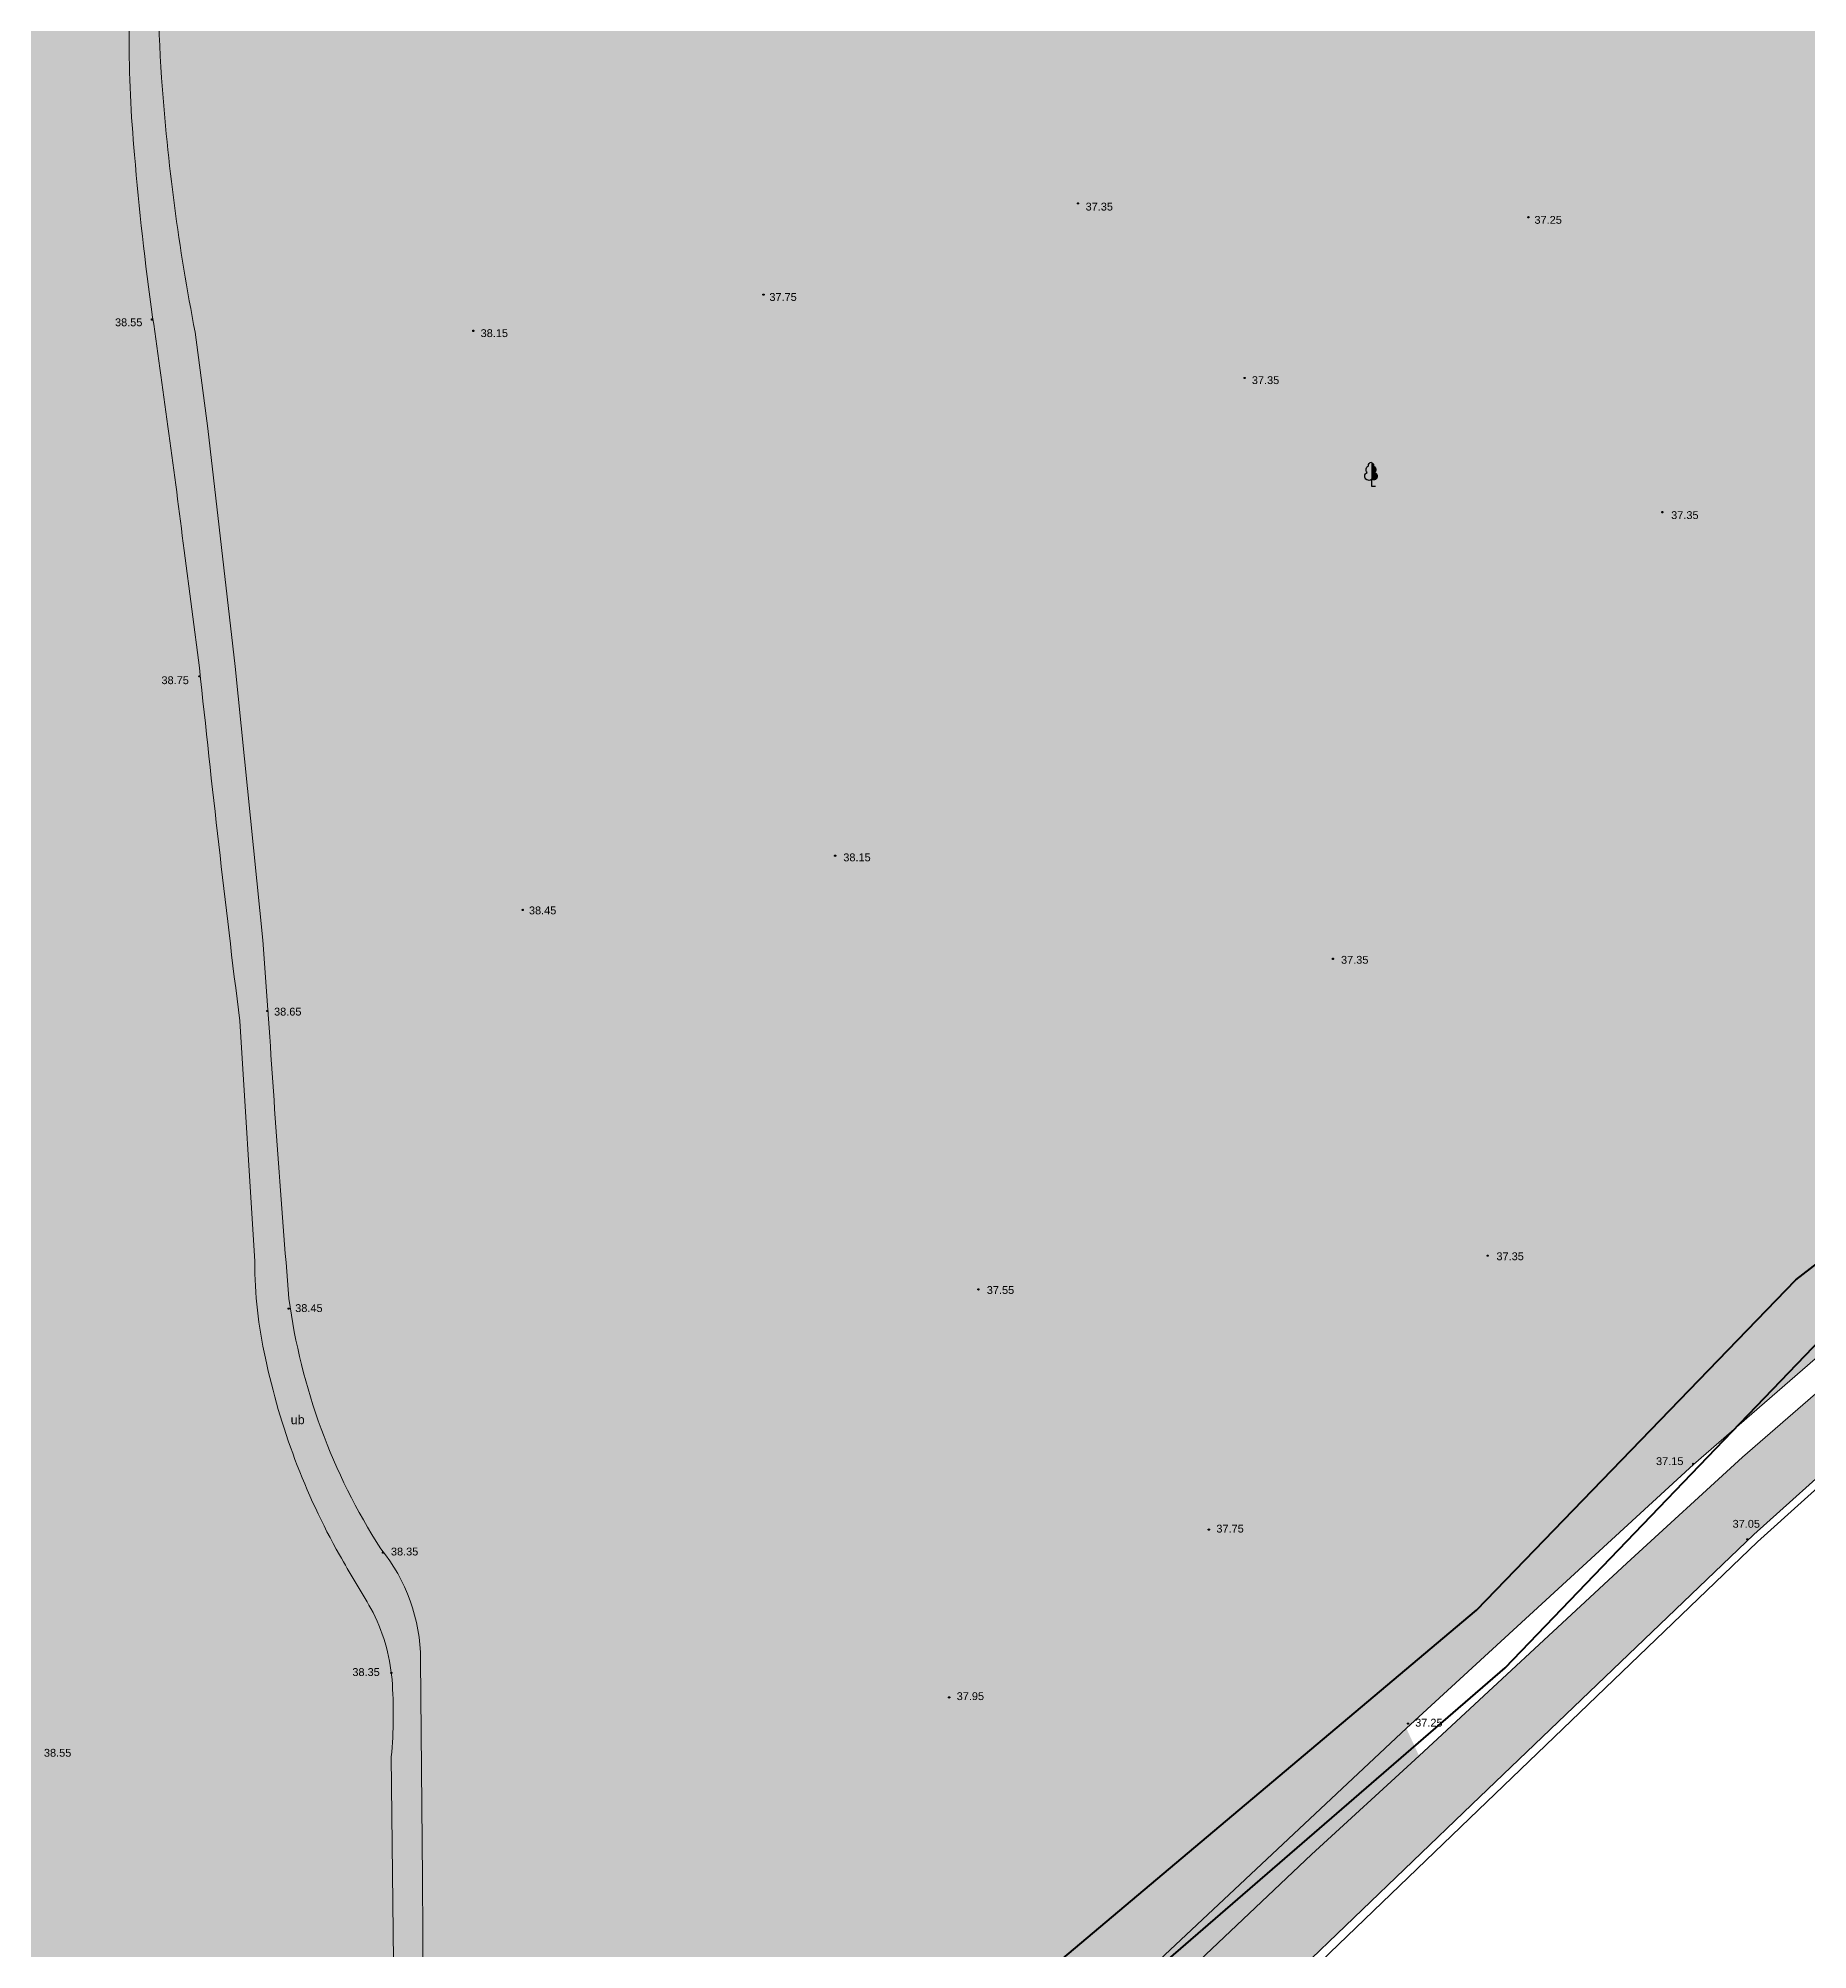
# Model space of a CAD drawing. Header units: metres. Extents: x 363857 to 365179, y 5807840 to 5809004.
# Drawn here: x 364113.5 to 364260.4, y 5808582.4 to 5808741 of the extents above; entities that cross this region are included whole.
import ezdxf

# ---------------------------------------------------------------- set-up
doc = ezdxf.new("R2010")
doc.units = ezdxf.units.M
doc.header["$LTSCALE"] = 0.5
doc.layers.get('0').update_dxf_attribs({"color": 1, "linetype": 'CONTINUOUS'})
for name, color, linetype in [('Flurstücksgrenze', 5, 'CONTINUOUS'), ('Stk.Befestigungsarten', 1, 'CONTINUOUS'), ('Stk.Einfriedungen', 1, 'CONTINUOUS'), ('Stk.Geländehöhen', 1, 'CONTINUOUS'), ('Stk.Topografie allgemein', 1, 'CONTINUOUS'), ('Stk.Waldflächen', 1, 'CONTINUOUS')]:
    doc.layers.add(name, color=color, linetype=linetype)
doc.styles.add('TA  11.0401.0000', font='Arial.ttf')

# ---------------------------------------------------------------- blocks, each defined once
blk = doc.blocks.new('Geländehöhe')
at = {"color": 0, "lineweight": -2}
for points in [[(0.0087, -0.005, -0.5773503), (-0.0087, -0.005, -0.5773503), (0, 0.01, -0.5773503)], [(0.0043, -0.0025, -0.5773503), (-0.0043, -0.0025, -0.5773503), (0, 0.005, -0.5773503)]]:
    blk.add_lwpolyline(points, format="xyb", close=True, dxfattribs=at)
blk = doc.blocks.new('S11..150')
at = {"lineweight": -2}
blk.add_hatch(color=0, dxfattribs=at).paths.add_polyline_path([(0, 0.055), (0, 0.2), (0.0074, 0.199), (0.0142, 0.196), (0.0197, 0.191), (0.0236, 0.1846), (0.0254, 0.1774), (0.025, 0.17), (0.0326, 0.1648), (0.0386, 0.1578), (0.0426, 0.1495), (0.0442, 0.1404), (0.0435, 0.1312), (0.0403, 0.1225), (0.035, 0.115), (0.0434, 0.1099), (0.0501, 0.1026), (0.0545, 0.0938), (0.0562, 0.0841), (0.0552, 0.0743), (0.0515, 0.0652), (0.0454, 0.0575), (0.0373, 0.0517), (0.028, 0.0485), (0.0182, 0.048), (0.0086, 0.0502)], flags=0)
at = {"color": 0, "lineweight": -2}
blk.add_lwpolyline([(0, 0.055, -1.1324178), (-0.035, 0.115, -0.4985403), (-0.025, 0.17, -0.4807787), (0, 0.2)], format="xyb", dxfattribs=at)
blk.add_lwpolyline([(0, 0.055), (0, 0), (0.035, 0)], dxfattribs=at)

msp = doc.modelspace()

# ---------------------------------------------------------------- hatches: boundary and pattern name
at = {"layer": 'Stk.Befestigungsarten', "lineweight": 18, "true_color": 0xdcbe9c}
for points in [[(364121.1629, 5808794.3902), (364124.1991, 5808794.7844), (364125.7823, 5808774.4032, -0.03029194), (364126.0283, 5808765.8388, -0.06059911), (364123.914, 5808751.9684, 0.0429981), (364123.7628, 5808737.7295, 0.03123974), (364126.5493, 5808716.6034), (364127.5937, 5808708.6133), (364129.8589, 5808688.8814), (364126.9077, 5808688.7525), (364125.6332, 5808698.5072, 0.00465305), (364123.0182, 5808717.8736, -0.01520338), (364121.521, 5808731.3312, -0.05036897), (364121.6191, 5808751.2237, 0.07138289), (364123.7607, 5808764.1334, 0.03940271), (364123.088, 5808777.2272)], [(364126.9077, 5808688.7525), (364129.8589, 5808688.8814), (364132.1662, 5808666.1627), (364132.5909, 5808660.3785, 0.00412084), (364134.3262, 5808636.4254, 0.10932038), (364141.9519, 5808615.6645, -0.17216241), (364145.2539, 5808606.4591), (364145.4096, 5808588.3447), (364145.5455, 5808569.6793), (364143.1056, 5808568.1222), (364143.0468, 5808578.0429), (364142.8281, 5808598.3876, 0.04004263), (364142.8872, 5808604.8137, 0.10033572), (364141.1396, 5808610.7158, -0.00381063), (364138.5262, 5808615.1492, -0.076147), (364132.3789, 5808631.4792, -0.05613117), (364131.4927, 5808639.4923), (364130.2468, 5808659.4724, -0.00498117)], [(364143.1056, 5808568.1222), (364145.5455, 5808569.6793), (364146.5129, 5808558.0475, 0.06574416), (364149.9917, 5808544.4197), (364152.2783, 5808542.0172, 0.381345), (364156.1162, 5808540.8048), (364168.399, 5808549.9155, -0.00365997), (364177.0993, 5808556.7578), (364190.0356, 5808567.5642), (364203.3036, 5808578.4808), (364227.0722, 5808600.7654), (364228.1231, 5808598.485), (364219.21, 5808590.301), (364206.4642, 5808578.2481), (364197.3258, 5808570.725), (364180.757, 5808556.6071, -0.01527233), (364170.134, 5808548.0339, 0.22394845), (364169.2531, 5808545.5463, 0.15750553), (364172.4837, 5808535.5682), (364166.9151, 5808532.7401), (364166.359, 5808533.5819, 0.05980455), (364160.7941, 5808537.9666, 0.11205225), (364157.6635, 5808538.9078), (364134.6659, 5808522.6025), (364125.9843, 5808517.1532), (364123.1089, 5808518.3463), (364133.9638, 5808525.5547), (364147.2616, 5808534.8033, 0.20535197), (364147.5569, 5808542.9433, -0.08661149), (364144.1901, 5808558.091)]]:
    msp.add_hatch(color=31, dxfattribs=at).paths.add_polyline_path(points, flags=0)
at = {"layer": 'Stk.Waldflächen', "lineweight": 18, "true_color": 0xb3ff7f}
for points in [[(364263.7913, 5808812.0331), (364270.0724, 5808801.8877), (364275.0297, 5808796.3624), (364279.747, 5808790.4679), (364289.8442, 5808778.4751), (364296.5865, 5808769.6542, -0.04774362), (364304.7839, 5808760.4035, -0.06523491), (364312.2513, 5808746.6893), (364129.8589, 5808688.8814), (364127.5937, 5808708.6133), (364126.5493, 5808716.6034, -0.03123974), (364123.7628, 5808737.7295, -0.0429981), (364123.914, 5808751.9684, 0.06059911), (364126.0283, 5808765.8388, 0.03029194), (364125.7823, 5808774.4032), (364124.1991, 5808794.7844), (364123.0419, 5808809.2638, 0.01268221), (364121.8537, 5808819.7342, -0.27492382), (364122.3114, 5808822.0288, -0.06695627), (364125.5139, 5808824.3673), (364138.5743, 5808831.099, -0.09830121), (364144.7525, 5808832.4706, -0.00202871), (364154.3326, 5808832.7805, 0.13751142), (364164.979, 5808836.0199, 0.06356077), (364175.8558, 5808844.4303, -0.05333657), (364180.462, 5808848.596, -0.07821424), (364190.7005, 5808852.2601, -0.00779211), (364203.4855, 5808854.84, 0.03942111), (364218.2875, 5808858.7314, 0.08458969), (364232.0694, 5808866.4487), (364243.9199, 5808851.0457), (364247.151, 5808846.286), (364250.2104, 5808841.725), (364253.3287, 5808836.6999), (364256.2311, 5808830.5159), (364260.0729, 5808821.7549)], [(364075.4148, 5808807.9823), (364076.0944, 5808820.939, -0.5032166), (364080.0343, 5808824.2152, 0.08436922), (364083.6059, 5808824.2568), (364101.9754, 5808826.395, -0.06482827), (364109.0601, 5808826.1194, -0.16604589), (364115.1757, 5808822.5233, -0.01295302), (364117.4737, 5808819.6958, -0.19680944), (364118.1102, 5808818.3769), (364118.7045, 5808814.9132), (364121.1629, 5808794.3902), (364123.088, 5808777.2272, -0.03940271), (364123.7607, 5808764.1334, -0.07138289), (364121.6191, 5808751.2237, 0.05036897), (364121.521, 5808731.3312, 0.01520338), (364123.0182, 5808717.8736, -0.00465305), (364125.6332, 5808698.5072), (364126.9077, 5808688.7525), (364067.4911, 5808715.6271), (364068.4763, 5808731.3653), (364070.4178, 5808752.8207), (364072.6825, 5808779.4977), (364073.227, 5808784.5757)], [(364348.1611, 5808700.2357), (364335.0519, 5808690.816), (364320.8733, 5808680.3337, -0.00608712), (364308.6886, 5808670.6154), (364289.38, 5808654.9999), (364274.2645, 5808642.9697), (364250.9117, 5808622.6505), (364227.0722, 5808600.7654), (364145.5455, 5808569.6793), (364145.4096, 5808588.3447), (364145.2539, 5808606.4591, 0.17216241), (364141.9519, 5808615.6645, -0.10932038), (364134.3262, 5808636.4254, -0.00412084), (364132.5909, 5808660.3785), (364132.1662, 5808666.1627), (364129.8589, 5808688.8814), (364312.2513, 5808746.6893, 0.05764343), (364321.4976, 5808730.046, 0.05686644), (364329.3387, 5808721.6663), (364336.0761, 5808715.4211), (364348.0254, 5808705.7844, -0.23530161), (364349.816, 5808703.0002, -0.2998689)], [(364065.6749, 5808694.4278), (364066.3443, 5808701.7923), (364067.4911, 5808715.6271), (364126.9077, 5808688.7525, 0.00498117), (364130.2468, 5808659.4724), (364131.4927, 5808639.4923, 0.05613117), (364132.3789, 5808631.4792, 0.076147), (364138.5262, 5808615.1492, 0.00381063), (364141.1396, 5808610.7158, -0.10033572), (364142.8872, 5808604.8137, -0.04004263), (364142.8281, 5808598.3876), (364143.0468, 5808578.0429), (364143.1056, 5808568.1222), (364051.4056, 5808562.6462), (364053.0165, 5808565.3911, 0.0635522), (364054.1338, 5808567.9113, 0.04528895), (364054.7756, 5808571.0537, 0.0402556), (364054.6998, 5808573.3512, 0.09100285), (364054.1321, 5808575.1729, 0.07998932), (364052.3271, 5808577.8515, 0.02968051), (364050.4528, 5808579.1971), (364052.4546, 5808594.9019), (364055.8049, 5808615.872), (364059.0985, 5808635.6477), (364062.7779, 5808668.0805)], [(364360.953, 5808703.3865), (364346.3434, 5808687.6825), (364313.8177, 5808666.9967), (364279.9168, 5808638.4552), (364255.9151, 5808616.8551), (364232.5167, 5808594.4549), (364228.1231, 5808598.485), (364245.3675, 5808614.4707), (364254.9708, 5808623.2526), (364276.133, 5808641.6667), (364310.7395, 5808669.6187), (364326.4542, 5808681.3617), (364334.9029, 5808686.9497, 0.00142491)], [(364146.5129, 5808558.0475), (364145.5455, 5808569.6793), (364227.0722, 5808600.7654), (364203.3036, 5808578.4808), (364190.0356, 5808567.5642), (364177.0993, 5808556.7578, 0.00365997), (364168.399, 5808549.9155), (364156.1162, 5808540.8048, -0.381345), (364152.2783, 5808542.0172), (364149.9917, 5808544.4197, -0.06574416)], [(364183.9421, 5808546.8035), (364172.4837, 5808535.5682, -0.15750553), (364169.2531, 5808545.5463, -0.22394845), (364170.134, 5808548.0339, 0.01527233), (364180.757, 5808556.6071), (364197.3258, 5808570.725), (364206.4642, 5808578.2481), (364219.21, 5808590.301), (364228.1231, 5808598.485), (364232.5167, 5808594.4549), (364217.8118, 5808580.3278)]]:
    msp.add_hatch(color=71, dxfattribs=at).paths.add_polyline_path(points, flags=0)

# ---------------------------------------------------------------- linework, layer by layer
at = {"layer": 'Flurstücksgrenze', "color": 7, "linetype": 'Continuous', "lineweight": 40}
for p, q in [((364259.385, 5808637.99), (364337.923, 5808698.44)), ((364232.902, 5808610.567), (364259.385, 5808637.99)), ((364167.768, 5808555.774), (364232.902, 5808610.567))]:
    msp.add_line(p, q, dxfattribs=at)
msp.add_lwpolyline([(364113.703, 5808508.453), (364171.174, 5808550.331), (364235.273, 5808605.776), (364262.852, 5808634.505), (364285.874, 5808650.329), (364324.501, 5808579.55), (364329.06, 5808530.845), (364328.138, 5808489.633), (364332.095, 5808467.575), (364207.685, 5808430.422), (364218.4, 5808386.746), (364301.1, 5808403.655), (364305.858, 5808384.495), (364223.398, 5808368.173), (364235.339, 5808310.528), (364145.635, 5808309.202), (364113.703, 5808508.453)], close=True, dxfattribs=at)
at = {"layer": 'Stk.Einfriedungen', "color": 7, "linetype": 'Continuous', "lineweight": 18}
for p, q in [((364279.9168, 5808638.4552), (364255.9151, 5808616.8551)), ((364256.2244, 5808616.2261), (364268.5865, 5808627.4033)), ((364255.9151, 5808616.8551), (364232.5167, 5808594.4549)), ((364233.0443, 5808593.9838), (364256.2244, 5808616.2261)), ((364232.5167, 5808594.4549), (364217.8118, 5808580.3278)), ((364219.259, 5808580.7254), (364233.0443, 5808593.9838))]:
    msp.add_line(p, q, dxfattribs=at)
at = {"layer": 'Stk.Topografie allgemein', "color": 7, "linetype": 'Continuous', "lineweight": 9}
for p, q in [((364127.5937, 5808708.6133), (364126.5493, 5808716.6034)), ((364129.8589, 5808688.8814), (364127.5937, 5808708.6133)), ((364125.6332, 5808698.5072), (364126.9077, 5808688.7525)), ((364132.1662, 5808666.1627), (364129.8589, 5808688.8814)), ((364132.5909, 5808660.3785), (364132.1662, 5808666.1627)), ((364130.2468, 5808659.4724), (364131.4927, 5808639.4923)), ((364274.2645, 5808642.9697), (364250.9117, 5808622.6505)), ((364276.133, 5808641.6667), (364254.9708, 5808623.2526)), ((364254.9708, 5808623.2526), (364245.3675, 5808614.4707)), ((364250.9117, 5808622.6505), (364227.0722, 5808600.7654)), ((364245.3675, 5808614.4707), (364228.1231, 5808598.485)), ((364145.4096, 5808588.3447), (364145.2539, 5808606.4591)), ((364227.0722, 5808600.7654), (364203.3036, 5808578.4808)), ((364142.8281, 5808598.3876), (364143.0468, 5808578.0429)), ((364228.1231, 5808598.485), (364219.21, 5808590.301)), ((364219.21, 5808590.301), (364206.4642, 5808578.2481)), ((364145.5455, 5808569.6793), (364145.4096, 5808588.3447))]:
    msp.add_line(p, q, dxfattribs=at)
for centre, radius, start, end in [((364206.4733, 5808743.9715), 82.9457, 174.467423, 184.315795), ((364220.0535, 5808740.7918), 98.9856, 173.950464, 185.484434), ((364294.0554, 5808749.444), 170.695, 183.935204, 191.092498), ((364343.5114, 5808749.2162), 222.7097, 184.606184, 188.090273), ((363083.8263, 5808567.6942), 1049.9875, 7.1568084, 8.2232014), ((365598.0794, 5808841.6943), 1479.1002, 185.935104, 187.076695), ((365586.6022, 5808753.676), 1457.0015, 183.6713849, 184.6158069), ((364167.5125, 5808639.4203), 36.0199, 179.885503, 192.736334), ((364185.0488, 5808643.2754), 51.1831, 187.691181, 212.646468), ((364188.7551, 5808643.3795), 57.6185, 191.919457, 209.337451), ((364430.6863, 5808784.3847), 337.6362, 210.08183, 210.955157), ((364130.6318, 5808606.409), 14.6222, 0.196194, 39.269869), ((364127.4556, 5808603.4542), 15.4914, 5.034644, 27.953194), ((364102.8016, 5808601.969), 40.1864, 354.886976, 4.05917)]:
    msp.add_arc(centre, radius, start, end, dxfattribs=at)

# ---------------------------------------------------------------- block references
at = {"layer": 'Stk.Geländehöhen', "color": 7, "xscale": 5, "yscale": 5}
for p in [(364199.8195, 5808727.2996, 37.346), (364237.1998, 5808726.1549, 37.246), (364173.7167, 5808719.7313, 37.746), (364122.9605, 5808717.6658, 38.546), (364149.6298, 5808716.7248, 38.146), (364213.6409, 5808712.8153, 37.346), (364248.3195, 5808701.68, 37.346), (364126.894, 5808688.0548, 38.746), (364179.6646, 5808673.1662, 38.146), (364153.7383, 5808668.6779, 38.446), (364220.9802, 5808664.6175, 37.346), (364132.534, 5808660.2829, 38.646), (364233.8222, 5808639.9819, 37.346), (364191.5554, 5808637.1863, 37.546), (364134.2972, 5808635.5904, 38.446), (364250.8819, 5808622.7072, 37.146), (364210.6791, 5808617.2602, 37.746), (364142.1331, 5808615.3467, 38.346), (364255.3753, 5808616.4506, 37.046), (364142.8306, 5808605.3663, 38.346), (364189.1284, 5808603.3277, 37.946), (364227.2112, 5808601.1625, 37.246)]:
    msp.add_blockref('Geländehöhe', p, dxfattribs=at)
at = {"layer": 'Stk.Waldflächen', "color": 7, "xscale": 9.85, "yscale": 9.85}
msp.add_blockref('S11..150', (364224.1692, 5808703.8459), dxfattribs=at)

# ---------------------------------------------------------------- texts
at = {"layer": 'Stk.Befestigungsarten', "color": 7, "lineweight": 18, "insert": (364134.4731, 5808625.9919), "char_height": 0.75, "attachment_point": 7, "line_spacing_factor": 0.84, "style": 'TA  11.0401.0000'}
msp.add_mtext('ub', dxfattribs=at)
at = {"layer": 'Stk.Geländehöhen', "color": 7, "lineweight": 18, "char_height": 0.65, "attachment_point": 7, "line_spacing_factor": 0.84, "style": 'TA  11.0401.0000'}
for s, insert in [('37.35', (364200.45, 5808726.7)), ('37.25', (364237.705, 5808725.6)), ('37.75', (364174.205, 5808719.2)), ('38.55', (364119.895, 5808717.1)), ('38.15', (364150.24, 5808716.2)), ('37.35', (364214.25, 5808712.3)), ('37.35', (364249.05, 5808701.1)), ('38.75', (364123.75, 5808687.4)), ('38.15', (364180.34, 5808672.7)), ('38.45', (364154.25, 5808668.3)), ('37.35', (364221.65, 5808664.2)), ('38.65', (364133.095, 5808659.9)), ('37.35', (364234.55, 5808639.6)), ('37.55', (364192.25, 5808636.8)), ('38.45', (364134.85, 5808635.3)), ('37.15', (364247.795, 5808622.6)), ('37.75', (364211.305, 5808617)), ('37.05', (364254.15, 5808617.4)), ('38.35', (364142.795, 5808615.1)), ('38.35', (364139.595, 5808605.1)), ('37.95', (364189.75, 5808603.1)), ('37.25', (364227.805, 5808600.9)), ('38.55', (364113.995, 5808598.4))]:
    msp.add_mtext(s, dxfattribs=dict(at, insert=insert))

doc.saveas('drawing.dxf')
